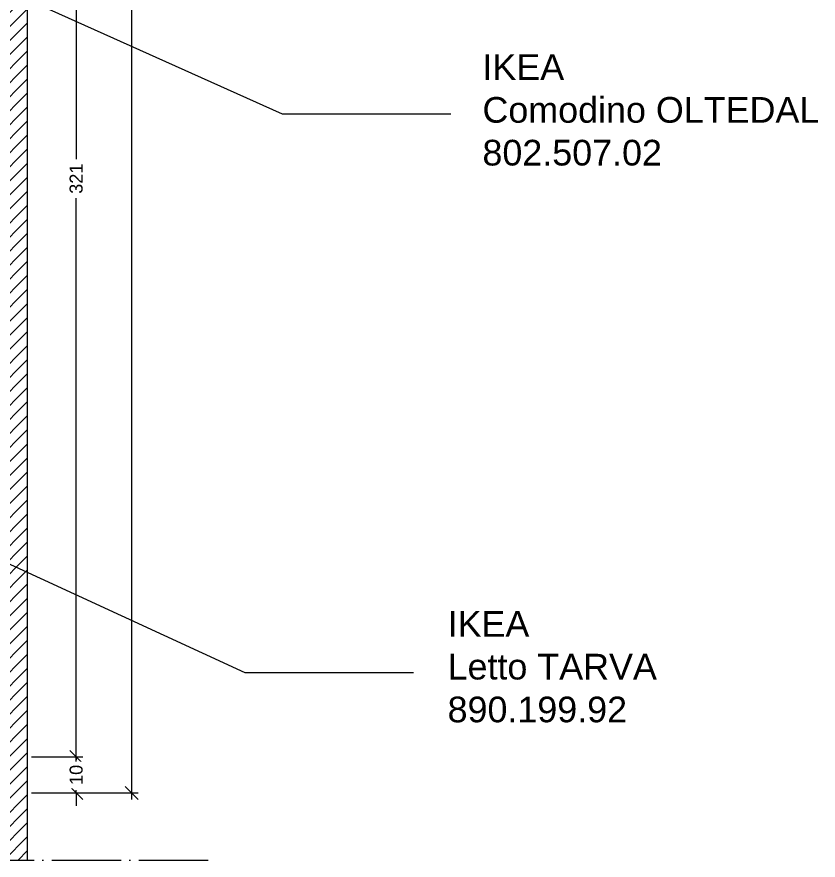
# Model space of a CAD drawing. Header units: millimetres. Extents: x 3016 to 5179, y 3293 to 5202.
# Drawn here: x 3739.9 to 3962, y 4587.2 to 4820.9 of the extents above; entities that cross this region are included whole.
import ezdxf

# ---------------------------------------------------------------- set-up
doc = ezdxf.new("R2010")
doc.units = ezdxf.units.MM
doc.header["$MEASUREMENT"] = 0
doc.linetypes.add('ACAD_ISO04W100', pattern=[30, 24, -3, 0, -3])
doc.layers.get('DEFPOINTS').update_dxf_attribs({"color": 210})
for name, color, linetype in [('A-ELEV-MBE1', 7, 'Continuous'), ('A-WALL-FULL-EXTR', 100, 'Continuous'), ('A-WALL-FULL-INTR', 7, 'Continuous'), ('CAMPITURE SEZIONE', 9, 'Continuous'), ('PROIETTATO', 60, 'Continuous'), ('QUOTE', 5, 'Continuous')]:
    doc.layers.add(name, color=color, linetype=linetype)
doc.styles.add('ARIAL', font='Arial.ttf')
doc.dimstyles.new('TICK_36', dxfattribs={"dimtxt": 3.6, "dimasz": 3.6, "dimexe": 1.8, "dimexo": 1.2, "dimgap": 1.8, "dimtad": 0, "dimdec": 0, "dimzin": 0, "dimdsep": 46, "dimtxsty": 'ARIAL', "dimblk": 'OBLIQUE', "dimcen": 1.8, "dimdle": 1.8, "dimclrd": 256, "dimclrt": 256, "dimadec": 0, "dimazin": 0, "dimtfac": 1, "dimtdec": 0, "dimtmove": 1, "dimatfit": 3, "dimldrblk": 'OPEN90', "dimfxl": 1, "dimtfill": 1, "dimtolj": 1, "dimtzin": 0, "dimarcsym": 0})

# ---------------------------------------------------------------- blocks, each defined once
blk = doc.blocks.new('_Oblique')
at = {"color": 0, "linetype": 'ByBlock', "lineweight": -2}
blk.add_line((-0.5, -0.5), (0.5, 0.5), dxfattribs=at)
blk = doc.blocks.new('*D31')
at = {"layer": 'DEFPOINTS', "color": 0, "transparency": 16777216}
for p in [(3742.79, 5070.78), (3742.79, 4605.78), (3771.75, 4605.78)]:
    blk.add_point(p, dxfattribs=at)
at = {"layer": 'QUOTE', "lineweight": -2, "transparency": 16777216}
for p, q in [((3771.75, 5072.58), (3771.75, 4844.13)), ((3771.75, 4603.98), (3771.75, 4832.43))]:
    blk.add_line(p, q, dxfattribs=at)
at = {"layer": 'QUOTE', "color": 0, "lineweight": -2, "transparency": 16777216}
for p, q in [((3743.99, 5070.78), (3773.55, 5070.78)), ((3743.99, 4605.78), (3773.55, 4605.78))]:
    blk.add_line(p, q, dxfattribs=at)
at = {"layer": 'QUOTE', "lineweight": -2, "transparency": 16777216, "xscale": 3.6, "yscale": 3.6, "zscale": 3.6}
for p, rotation in [((3771.75, 5070.78), 90), ((3771.75, 4605.78), 270)]:
    blk.add_blockref('_Oblique', p, dxfattribs=dict(at, rotation=rotation))
at = {"layer": 'QUOTE', "transparency": 16777216, "insert": (3771.75, 4838.28), "char_height": 3.6, "attachment_point": 5, "rotation": 90, "style": 'ARIAL', "bg_fill": 3, "box_fill_scale": 1.25, "bg_fill_color": 256, "bg_fill_true_color": 13158600, "bg_fill_transparency": 0}
blk.add_mtext('\\A1;465', dxfattribs=at)
blk = doc.blocks.new('_Open90')
at = {"color": 0, "linetype": 'ByBlock', "lineweight": -2}
for p, q in [((0, 0), (-1, 0)), ((-0.5, 0.5), (0, 0)), ((0, 0), (-0.5, -0.5))]:
    blk.add_line(p, q, dxfattribs=at)
blk = doc.blocks.new('*D19')
at = {"layer": 'DEFPOINTS', "color": 0, "transparency": 16777216}
for p in [(3742.79, 4936.29), (3742.79, 4615.78), (3756.36, 4615.78)]:
    blk.add_point(p, dxfattribs=at)
at = {"layer": 'QUOTE', "color": 0, "lineweight": -2, "transparency": 16777216}
for p, q in [((3743.99, 4936.29), (3758.16, 4936.29)), ((3743.99, 4615.78), (3758.16, 4615.78))]:
    blk.add_line(p, q, dxfattribs=at)
at = {"layer": 'QUOTE', "lineweight": -2, "transparency": 16777216}
for p, q in [((3756.36, 4938.09), (3756.36, 4781.44)), ((3756.36, 4613.98), (3756.36, 4770.62))]:
    blk.add_line(p, q, dxfattribs=at)
at = {"layer": 'QUOTE', "lineweight": -2, "transparency": 16777216, "xscale": 3.6, "yscale": 3.6, "zscale": 3.6}
for p, rotation in [((3756.36, 4936.29), 90), ((3756.36, 4615.78), 270)]:
    blk.add_blockref('_Oblique', p, dxfattribs=dict(at, rotation=rotation))
at = {"layer": 'QUOTE', "transparency": 16777216, "insert": (3756.36, 4776.03), "char_height": 3.6, "attachment_point": 5, "rotation": 90, "style": 'ARIAL', "bg_fill": 3, "box_fill_scale": 1.25, "bg_fill_color": 256, "bg_fill_true_color": 13158600, "bg_fill_transparency": 0}
blk.add_mtext('\\A1;321', dxfattribs=at)
blk = doc.blocks.new('*D34')
at = {"layer": 'DEFPOINTS', "color": 0, "transparency": 16777216}
for p in [(3742.79, 4615.78), (3742.79, 4605.78), (3756.36, 4605.78)]:
    blk.add_point(p, dxfattribs=at)
at = {"layer": 'QUOTE', "lineweight": -2, "transparency": 16777216}
for p, q in [((3756.36, 4615.78), (3756.36, 4619.38)), ((3756.36, 4615.78), (3756.36, 4614.99)), ((3756.36, 4605.78), (3756.36, 4606.57)), ((3756.36, 4605.78), (3756.36, 4602.18))]:
    blk.add_line(p, q, dxfattribs=at)
at = {"layer": 'QUOTE', "color": 0, "lineweight": -2, "transparency": 16777216}
for p, q in [((3743.99, 4615.78), (3758.16, 4615.78)), ((3743.99, 4605.78), (3758.16, 4605.78))]:
    blk.add_line(p, q, dxfattribs=at)
at = {"layer": 'QUOTE', "lineweight": -2, "transparency": 16777216, "xscale": 3.6, "yscale": 3.6, "zscale": 3.6}
for p, rotation in [((3756.36, 4615.78), 270), ((3756.36, 4605.78), 90)]:
    blk.add_blockref('_Oblique', p, dxfattribs=dict(at, rotation=rotation))
at = {"layer": 'QUOTE', "transparency": 16777216, "insert": (3756.36, 4610.78), "char_height": 3.6, "attachment_point": 5, "rotation": 90, "style": 'ARIAL', "bg_fill": 3, "box_fill_scale": 1.25, "bg_fill_color": 256, "bg_fill_true_color": 13158600, "bg_fill_transparency": 0}
blk.add_mtext('\\A1;10', dxfattribs=at)

msp = doc.modelspace()

# ---------------------------------------------------------------- hatches: boundary and pattern name
at = {"layer": 'CAMPITURE SEZIONE', "transparency": 33554687}
h = msp.add_hatch(dxfattribs=at)
h.set_pattern_fill('ANSI31', color=256, scale=22)
h.set_pattern_definition([(45, (2895.9043, 2906.6683), (-1.9445436, 1.9445436), [])])
h.paths.add_polyline_path([(3742.79, 5070.78), (3732.79, 5070.78), (3632.8, 5070.78), (3632.8, 5060.78), (3732.79, 5060.78), (3732.79, 4946.52), (3633.48, 4946.52), (3633.48, 4946.48), (3611.85, 4946.48), (3542.84, 4946.52), (3542.84, 4945.03), (3602.55, 4945.03), (3623.34, 4945.03), (3623.34, 4937.78), (3602.55, 4937.78), (3542.84, 4937.78), (3542.84, 4936.29), (3732.79, 4936.29), (3732.79, 4615.78), (3697.57, 4615.78), (3697.57, 4605.78), (3732.79, 4605.78), (3735.25, 4605.78), (3735.25, 4587.16), (3742.79, 4587.16), (3742.79, 4605.78)])

# ---------------------------------------------------------------- linework, layer by layer
at = {"layer": 'A-WALL-FULL-EXTR', "linetype": 'ACAD_ISO04W100', "ltscale": 0.8, "transparency": 33554687}
msp.add_line((3388.1, 4587.18), (3793.59, 4587.16), dxfattribs=at)
at = {"layer": 'A-WALL-FULL-INTR', "transparency": 33554687}
for p, q in [((3742.79, 5070.78), (3742.79, 4605.78)), ((3742.79, 4605.78), (3742.79, 4587.16))]:
    msp.add_line(p, q, dxfattribs=at)
at = {"layer": 'PROIETTATO', "transparency": 33554687}
for p, q in [((3813.46, 4794.04), (3860.21, 4794.04)), ((3803.07, 4639.13), (3849.82, 4639.13))]:
    msp.add_line(p, q, dxfattribs=at)

# ---------------------------------------------------------------- texts
at = {"layer": 'A-ELEV-MBE1', "ltscale": 9, "transparency": 33554687, "char_height": 7.116, "attachment_point": 1, "style": 'ARIAL'}
for s, insert in [('IKEA\\PComodino OLTEDAL\\P802.507.02', (3868.96, 4810.52)), ('IKEA\\PLetto TARVA\\P890.199.92', (3859.3, 4656.2))]:
    msp.add_mtext_dynamic_manual_height_columns(s, width=404.3209, gutter_width=9, heights=[0], dxfattribs=dict(at, insert=insert))

# ---------------------------------------------------------------- next in the draw order: dimensions: what is measured, and where the dimension line sits
at = {"layer": 'QUOTE', "transparency": 33554687}
dim = msp.add_aligned_dim(p1=(3742.79, 5070.78), p2=(3742.79, 4605.78), distance=28.96, dimstyle='TICK_36', dxfattribs=at)
dim.commit()
dim.dimension.update_dxf_attribs({"geometry": '*D31', "text_midpoint": (3771.75, 4838.28)})

# ---------------------------------------------------------------- next in the draw order: dimensions: what is measured, and where the dimension line sits
dim = msp.add_linear_dim(base=(3756.36, 4615.78), p1=(3742.79, 4936.29), p2=(3742.79, 4615.78), angle=90, dimstyle='TICK_36', dxfattribs=at)
dim.commit()
dim.dimension.update_dxf_attribs({"geometry": '*D19', "text_midpoint": (3756.36, 4776.03)})

# ---------------------------------------------------------------- next in the draw order: linework, layer by layer
at = {"layer": 'PROIETTATO', "transparency": 33554687}
for p, q in [((3714.62, 4838.38), (3813.46, 4794.04)), ((3711.69, 4681.27), (3803.07, 4639.13))]:
    msp.add_line(p, q, dxfattribs=at)

# ---------------------------------------------------------------- next in the draw order: dimensions: what is measured, and where the dimension line sits
at = {"layer": 'QUOTE', "transparency": 33554687}
dim = msp.add_linear_dim(base=(3756.36, 4605.78), p1=(3742.79, 4615.78), p2=(3742.79, 4605.78), angle=90, dimstyle='TICK_36', dxfattribs=at)
dim.commit()
dim.dimension.update_dxf_attribs({"geometry": '*D34', "text_midpoint": (3756.36, 4610.78)})

doc.saveas('drawing.dxf')
